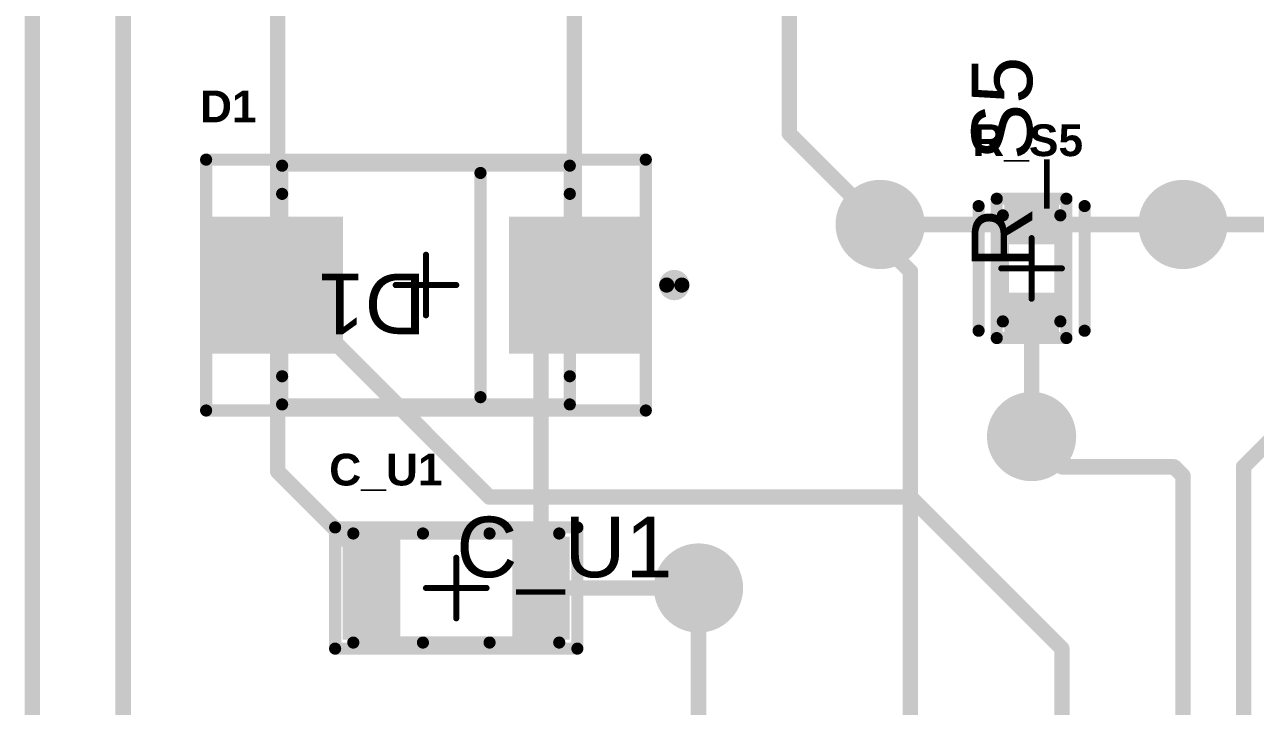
# Model space of a CAD drawing. Header units: inches. Extents: x 0 to 5429, y 0 to 5429.
# Drawn here: x -0.13 to 20.2, y 35.55 to 46.8 of the extents above; entities that cross this region are included whole.
import ezdxf

# ---------------------------------------------------------------- set-up
doc = ezdxf.new("R2010")
doc.units = ezdxf.units.IN
for name, color, linetype in [('Bottom Layer', 5, 'Continuous'), ('Bottom Solder', 6, 'Continuous'), ('GND', 16, 'Continuous'), ('Keep-Out Layer', 6, 'Continuous'), ('Multi-Layer', 9, 'Continuous'), ('Pad Holes', 156, 'Continuous'), ('Top 3D Body', 56, 'Continuous'), ('Top Assembly', 56, 'Continuous'), ('Top Component Center', 56, 'Continuous'), ('Top Courtyard', 56, 'Continuous'), ('Top Layer', 1, 'Continuous'), ('Top Overlay', 2, 'Continuous'), ('Top Paste', 8, 'Continuous'), ('Top Solder', 216, 'Continuous'), ('VDD', 76, 'Continuous'), ('Via Holes', 16, 'Continuous')]:
    doc.layers.add(name, color=color, linetype=linetype)
doc.styles.add('Arial', font='', dxfattribs={"height": 0.2})
doc.styles.add('Arial_Bold', font='', dxfattribs={"height": 0.2})
doc.styles.get('Arial').set_extended_font_data('Arial')
doc.styles.get('Arial_Bold').set_extended_font_data('Arial', bold=True)

# ---------------------------------------------------------------- blocks, each defined once
blk = doc.blocks.new('FP_ERJ3G_MFG_17')
at = {"layer": 'Top Layer'}
for points in [[(-1.05000552, 0.4499902099999999), (-0.40000428, 0.4499902099999999), (-0.40000428, -0.45001053), (-1.05000552, -0.45001053)], [(0.40002968, 0.4499902099999999), (1.05003092, 0.4499902099999999), (1.05003092, -0.45001053), (0.40002968, -0.45001053)]]:
    blk.add_hatch(color=1, dxfattribs=at).paths.add_polyline_path(points)
at = {"layer": 'Top Paste'}
for points in [[(-1.05000552, 0.4499902099999999), (-0.40000428, 0.4499902099999999), (-0.40000428, -0.45001053), (-1.05000552, -0.45001053)], [(0.40002968, 0.4499902099999999), (1.05003092, 0.4499902099999999), (1.05003092, -0.45001053), (0.40002968, -0.45001053)]]:
    blk.add_hatch(color=8, dxfattribs=at).paths.add_polyline_path(points)
at = {"layer": 'Top Solder'}
for points in [[(-1.05000552, 0.4499902099999999), (-0.40000428, 0.4499902099999999), (-0.40000428, -0.45001053), (-1.05000552, -0.45001053)], [(0.40002968, 0.4499902099999999), (1.05003092, 0.4499902099999999), (1.05003092, -0.45001053), (0.40002968, -0.45001053)]]:
    blk.add_hatch(color=216, dxfattribs=at).paths.add_polyline_path(points)
at = {"layer": 'Top 3D Body'}
for points in [[(-0.8749664999999999, 0.47496984, 0.1999996, 0.1999996, 0), (-0.8749664999999999, -0.4749901599999999, 0.1999996, 0.1999996, 0)], [(-0.8749664999999999, 0.47496984, 0.1999996, 0.1999996, 0), (0.8749918999999999, 0.47496984, 0.1999996, 0.1999996, 0)], [(0.8749918999999999, 0.47496984, 0.1999996, 0.1999996, 0), (0.8749918999999999, -0.4749901599999999, 0.1999996, 0.1999996, 0)], [(-0.8749664999999999, -0.4749901599999999, 0.1999996, 0.1999996, 0), (0.8749918999999999, -0.4749901599999999, 0.1999996, 0.1999996, 0)]]:
    blk.add_lwpolyline(points, format="xyseb", dxfattribs=at)
for points in [[(-0.9249663999999999, 0.47496984, 0.0999998, 0.0999998, 1), (-0.8249666, 0.47496984, 0.0999998, 0.0999998, 1)], [(-0.9249663999999999, 0.47496984, 0.0999998, 0.0999998, 1), (-0.8249666, 0.47496984, 0.0999998, 0.0999998, 1)], [(0.824992, 0.47496984, 0.0999998, 0.0999998, 1), (0.9249917999999999, 0.47496984, 0.0999998, 0.0999998, 1)], [(0.824992, 0.47496984, 0.0999998, 0.0999998, 1), (0.9249917999999999, 0.47496984, 0.0999998, 0.0999998, 1)], [(-0.9249663999999999, -0.4749901599999999, 0.0999998, 0.0999998, 1), (-0.8249666, -0.4749901599999999, 0.0999998, 0.0999998, 1)], [(-0.9249663999999999, -0.4749901599999999, 0.0999998, 0.0999998, 1), (-0.8249666, -0.4749901599999999, 0.0999998, 0.0999998, 1)], [(0.824992, -0.4749901599999999, 0.0999998, 0.0999998, 1), (0.9249917999999999, -0.4749901599999999, 0.0999998, 0.0999998, 1)], [(0.824992, -0.4749901599999999, 0.0999998, 0.0999998, 1), (0.9249917999999999, -0.4749901599999999, 0.0999998, 0.0999998, 1)]]:
    blk.add_lwpolyline(points, format="xyseb", close=True, dxfattribs=at)
at = {"layer": 'Top Assembly'}
for points in [[(-1.1499977, 0.57499504, 0.1999996, 0.1999996, 0), (-1.1499977, -0.57501536, 0.1999996, 0.1999996, 0)], [(-1.1499977, 0.57499504, 0.1999996, 0.1999996, 0), (1.1500231, 0.57499504, 0.1999996, 0.1999996, 0)], [(1.1500231, 0.57499504, 0.1999996, 0.1999996, 0), (1.1500231, -0.57501536, 0.1999996, 0.1999996, 0)], [(-1.1499977, -0.57501536, 0.1999996, 0.1999996, 0), (1.1500231, -0.57501536, 0.1999996, 0.1999996, 0)]]:
    blk.add_lwpolyline(points, format="xyseb", dxfattribs=at)
for points in [[(-1.1999976, 0.57499504, 0.0999998, 0.0999998, 1), (-1.0999978, 0.57499504, 0.0999998, 0.0999998, 1)], [(-1.1999976, 0.57499504, 0.0999998, 0.0999998, 1), (-1.0999978, 0.57499504, 0.0999998, 0.0999998, 1)], [(1.1000232, 0.57499504, 0.0999998, 0.0999998, 1), (1.200023, 0.57499504, 0.0999998, 0.0999998, 1)], [(1.1000232, 0.57499504, 0.0999998, 0.0999998, 1), (1.200023, 0.57499504, 0.0999998, 0.0999998, 1)], [(-1.1999976, -0.57501536, 0.0999998, 0.0999998, 1), (-1.0999978, -0.57501536, 0.0999998, 0.0999998, 1)], [(-1.1999976, -0.57501536, 0.0999998, 0.0999998, 1), (-1.0999978, -0.57501536, 0.0999998, 0.0999998, 1)], [(1.1000232, -0.57501536, 0.0999998, 0.0999998, 1), (1.200023, -0.57501536, 0.0999998, 0.0999998, 1)], [(1.1000232, -0.57501536, 0.0999998, 0.0999998, 1), (1.200023, -0.57501536, 0.0999998, 0.0999998, 1)]]:
    blk.add_lwpolyline(points, format="xyseb", close=True, dxfattribs=at)
at = {"layer": 'Top Component Center'}
for points in [[(1.27e-05, 0.5000142399999999, 0.0999998, 0.0999998, 0), (1.27e-05, -0.49998376, 0.0999998, 0.0999998, 0)], [(1.27e-05, 0.5000142399999999, 0.0999998, 0.0999998, 0), (1.27e-05, -0.49998376, 0.0999998, 0.0999998, 0)], [(-0.5000117000000001, -1.016e-05, 0.0999998, 0.0999998, 0), (0.4999863, -1.016e-05, 0.0999998, 0.0999998, 0)], [(-0.5000117000000001, -1.016e-05, 0.0999998, 0.0999998, 0), (0.4999863, -1.016e-05, 0.0999998, 0.0999998, 0)]]:
    blk.add_lwpolyline(points, format="xyseb", dxfattribs=at)
for points in [[(-0.02498597999999999, 0.5000142399999999, 0.0499999, 0.0499999, 1), (0.02501138, 0.5000142399999999, 0.0499999, 0.0499999, 1)], [(-0.02498597999999999, 0.5000142399999999, 0.0499999, 0.0499999, 1), (0.02501138, 0.5000142399999999, 0.0499999, 0.0499999, 1)], [(-0.52501038, -1.016e-05, 0.0499999, 0.0499999, 1), (-0.47501302, -1.016e-05, 0.0499999, 0.0499999, 1)], [(-0.52501038, -1.016e-05, 0.0499999, 0.0499999, 1), (-0.47501302, -1.016e-05, 0.0499999, 0.0499999, 1)], [(0.4749876199999999, -1.016e-05, 0.0499999, 0.0499999, 1), (0.52498498, -1.016e-05, 0.0499999, 0.0499999, 1)], [(0.4749876199999999, -1.016e-05, 0.0499999, 0.0499999, 1), (0.52498498, -1.016e-05, 0.0499999, 0.0499999, 1)], [(-0.02498597999999999, -0.49998376, 0.0499999, 0.0499999, 1), (0.02501138, -0.49998376, 0.0499999, 0.0499999, 1)], [(-0.02498597999999999, -0.49998376, 0.0499999, 0.0499999, 1), (0.02501138, -0.49998376, 0.0499999, 0.0499999, 1)]]:
    blk.add_lwpolyline(points, format="xyseb", close=True, dxfattribs=at)
at = {"layer": 'Top Courtyard'}
for points in [[(-1.1499977, 0.57499504, 0.1999996, 0.1999996, 0), (-1.1499977, -0.57501536, 0.1999996, 0.1999996, 0)], [(-1.1499977, 0.57499504, 0.1999996, 0.1999996, 0), (1.1500231, 0.57499504, 0.1999996, 0.1999996, 0)], [(1.1500231, 0.57499504, 0.1999996, 0.1999996, 0), (1.1500231, -0.57501536, 0.1999996, 0.1999996, 0)], [(-1.1499977, -0.57501536, 0.1999996, 0.1999996, 0), (1.1500231, -0.57501536, 0.1999996, 0.1999996, 0)]]:
    blk.add_lwpolyline(points, format="xyseb", dxfattribs=at)
for points in [[(-1.1999976, 0.57499504, 0.0999998, 0.0999998, 1), (-1.0999978, 0.57499504, 0.0999998, 0.0999998, 1)], [(-1.1999976, 0.57499504, 0.0999998, 0.0999998, 1), (-1.0999978, 0.57499504, 0.0999998, 0.0999998, 1)], [(1.1000232, 0.57499504, 0.0999998, 0.0999998, 1), (1.200023, 0.57499504, 0.0999998, 0.0999998, 1)], [(1.1000232, 0.57499504, 0.0999998, 0.0999998, 1), (1.200023, 0.57499504, 0.0999998, 0.0999998, 1)], [(-1.1999976, -0.57501536, 0.0999998, 0.0999998, 1), (-1.0999978, -0.57501536, 0.0999998, 0.0999998, 1)], [(-1.1999976, -0.57501536, 0.0999998, 0.0999998, 1), (-1.0999978, -0.57501536, 0.0999998, 0.0999998, 1)], [(1.1000232, -0.57501536, 0.0999998, 0.0999998, 1), (1.200023, -0.57501536, 0.0999998, 0.0999998, 1)], [(1.1000232, -0.57501536, 0.0999998, 0.0999998, 1), (1.200023, -0.57501536, 0.0999998, 0.0999998, 1)]]:
    blk.add_lwpolyline(points, format="xyseb", close=True, dxfattribs=at)
at = {"layer": 'Top Overlay'}
for points in [[(-1.0290937, 0.87496904, 0.1999996, 0.1999996, 0), (1.0291191, 0.87496904, 0.1999996, 0.1999996, 0)], [(-1.0290937, -0.8749893599999998, 0.1999996, 0.1999996, 0), (1.0291191, -0.8749893599999998, 0.1999996, 0.1999996, 0)]]:
    blk.add_lwpolyline(points, format="xyseb", dxfattribs=at)
for points in [[(-1.0790936, 0.87496904, 0.0999998, 0.0999998, 1), (-0.9790937999999999, 0.87496904, 0.0999998, 0.0999998, 1)], [(0.9791192, 0.87496904, 0.0999998, 0.0999998, 1), (1.079119, 0.87496904, 0.0999998, 0.0999998, 1)], [(-1.0790936, -0.8749893599999998, 0.0999998, 0.0999998, 1), (-0.9790937999999999, -0.8749893599999998, 0.0999998, 0.0999998, 1)], [(0.9791192, -0.8749893599999998, 0.0999998, 0.0999998, 1), (1.079119, -0.8749893599999998, 0.0999998, 0.0999998, 1)]]:
    blk.add_lwpolyline(points, format="xyseb", close=True, dxfattribs=at)
at = {"layer": 'Top Assembly', "style": 'Arial'}
blk.add_text('R_S5', height=1.00000054, dxfattribs=at).set_placement((2.54e-06, -0.01072642))
blk = doc.blocks.new('FP_SMBJ_MFG_36')
at = {"layer": 'Top Layer'}
for points in [[(-3.52999548, 1.1299571), (-1.36999472, 1.1299571), (-1.36999472, -1.13004346), (-3.52999548, -1.13004346)], [(1.37002012, 1.1299571), (3.530020879999999, 1.1299571), (3.530020879999999, -1.13004346), (1.37002012, -1.13004346)]]:
    blk.add_hatch(color=1, dxfattribs=at).paths.add_polyline_path(points)
at = {"layer": 'Top Paste'}
for points in [[(-3.52999548, 1.1299571), (-1.36999472, 1.1299571), (-1.36999472, -1.13004346), (-3.52999548, -1.13004346)], [(1.37002012, 1.1299571), (3.530020879999999, 1.1299571), (3.530020879999999, -1.13004346), (1.37002012, -1.13004346)]]:
    blk.add_hatch(color=8, dxfattribs=at).paths.add_polyline_path(points)
at = {"layer": 'Top Solder'}
for points in [[(-3.52999548, 1.1299571), (-1.36999472, 1.1299571), (-1.36999472, -1.13004346), (-3.52999548, -1.13004346)], [(1.37002012, 1.1299571), (3.530020879999999, 1.1299571), (3.530020879999999, -1.13004346), (1.37002012, -1.13004346)]]:
    blk.add_hatch(color=216, dxfattribs=at).paths.add_polyline_path(points)
at = {"layer": 'Top 3D Body'}
for points in [[(2.3749889, 1.96993002, 0.1999996, 0.1999996, 0), (-2.3750143, 1.96993002, 0.1999996, 0.1999996, 0)], [(-2.3750143, 1.96993002, 0.1999996, 0.1999996, 0), (-2.3750143, -1.97006718, 0.1999996, 0.1999996, 0)], [(2.3749889, 1.96993002, 0.1999996, 0.1999996, 0), (2.3749889, -1.97006718, 0.1999996, 0.1999996, 0)], [(2.3749889, -1.97006718, 0.1999996, 0.1999996, 0), (-2.3750143, -1.97006718, 0.1999996, 0.1999996, 0)]]:
    blk.add_lwpolyline(points, format="xyseb", dxfattribs=at)
for points in [[(-2.4250142, 1.96993002, 0.0999998, 0.0999998, 1), (-2.3250144, 1.96993002, 0.0999998, 0.0999998, 1)], [(-2.4250142, 1.96993002, 0.0999998, 0.0999998, 1), (-2.3250144, 1.96993002, 0.0999998, 0.0999998, 1)], [(2.324989, 1.96993002, 0.0999998, 0.0999998, 1), (2.4249888, 1.96993002, 0.0999998, 0.0999998, 1)], [(2.324989, 1.96993002, 0.0999998, 0.0999998, 1), (2.4249888, 1.96993002, 0.0999998, 0.0999998, 1)], [(-2.4250142, -1.97006718, 0.0999998, 0.0999998, 1), (-2.3250144, -1.97006718, 0.0999998, 0.0999998, 1)], [(-2.4250142, -1.97006718, 0.0999998, 0.0999998, 1), (-2.3250144, -1.97006718, 0.0999998, 0.0999998, 1)], [(2.324989, -1.97006718, 0.0999998, 0.0999998, 1), (2.4249888, -1.97006718, 0.0999998, 0.0999998, 1)], [(2.324989, -1.97006718, 0.0999998, 0.0999998, 1), (2.4249888, -1.97006718, 0.0999998, 0.0999998, 1)]]:
    blk.add_lwpolyline(points, format="xyseb", close=True, dxfattribs=at)
at = {"layer": 'Top Assembly'}
for points in [[(3.6300029, 2.06995522, 0.1999996, 0.1999996, 0), (-3.6299775, 2.06995522, 0.1999996, 0.1999996, 0)], [(-3.6299775, 2.06995522, 0.1999996, 0.1999996, 0), (-3.6299775, -2.07004158, 0.1999996, 0.1999996, 0)], [(3.6300029, 2.06995522, 0.1999996, 0.1999996, 0), (3.6300029, -2.07004158, 0.1999996, 0.1999996, 0)], [(3.6300029, -2.07004158, 0.1999996, 0.1999996, 0), (-3.6299775, -2.07004158, 0.1999996, 0.1999996, 0)]]:
    blk.add_lwpolyline(points, format="xyseb", dxfattribs=at)
for points in [[(-3.6799774, 2.06995522, 0.0999998, 0.0999998, 1), (-3.5799776, 2.06995522, 0.0999998, 0.0999998, 1)], [(-3.6799774, 2.06995522, 0.0999998, 0.0999998, 1), (-3.5799776, 2.06995522, 0.0999998, 0.0999998, 1)], [(3.580003, 2.06995522, 0.0999998, 0.0999998, 1), (3.6800028, 2.06995522, 0.0999998, 0.0999998, 1)], [(3.580003, 2.06995522, 0.0999998, 0.0999998, 1), (3.6800028, 2.06995522, 0.0999998, 0.0999998, 1)], [(-3.6799774, -2.07004158, 0.0999998, 0.0999998, 1), (-3.5799776, -2.07004158, 0.0999998, 0.0999998, 1)], [(-3.6799774, -2.07004158, 0.0999998, 0.0999998, 1), (-3.5799776, -2.07004158, 0.0999998, 0.0999998, 1)], [(3.580003, -2.07004158, 0.0999998, 0.0999998, 1), (3.6800028, -2.07004158, 0.0999998, 0.0999998, 1)], [(3.580003, -2.07004158, 0.0999998, 0.0999998, 1), (3.6800028, -2.07004158, 0.0999998, 0.0999998, 1)]]:
    blk.add_lwpolyline(points, format="xyseb", close=True, dxfattribs=at)
at = {"layer": 'Top Component Center'}
for points in [[(-1.27e-05, 0.49993042, 0.0999998, 0.0999998, 0), (-1.27e-05, -0.50006758, 0.0999998, 0.0999998, 0)], [(0.5000117000000001, -4.318e-05, 0.0999998, 0.0999998, 0), (-0.4999863, -4.318e-05, 0.0999998, 0.0999998, 0)]]:
    blk.add_lwpolyline(points, format="xyseb", dxfattribs=at)
for points in [[(-0.02501138, 0.49993042, 0.0499999, 0.0499999, 1), (0.02498597999999999, 0.49993042, 0.0499999, 0.0499999, 1)], [(-0.52498498, -4.318e-05, 0.0499999, 0.0499999, 1), (-0.4749876199999999, -4.318e-05, 0.0499999, 0.0499999, 1)], [(0.47501302, -4.318e-05, 0.0499999, 0.0499999, 1), (0.52501038, -4.318e-05, 0.0499999, 0.0499999, 1)], [(-0.02501138, -0.50006758, 0.0499999, 0.0499999, 1), (0.02498597999999999, -0.50006758, 0.0499999, 0.0499999, 1)]]:
    blk.add_lwpolyline(points, format="xyseb", close=True, dxfattribs=at)
at = {"layer": 'Top Courtyard'}
for points in [[(3.6300029, 2.06995522, 0.1999996, 0.1999996, 0), (-3.6299775, 2.06995522, 0.1999996, 0.1999996, 0)], [(-3.6299775, 2.06995522, 0.1999996, 0.1999996, 0), (-3.6299775, -2.07004158, 0.1999996, 0.1999996, 0)], [(3.6300029, 2.06995522, 0.1999996, 0.1999996, 0), (3.6300029, -2.07004158, 0.1999996, 0.1999996, 0)], [(3.6300029, -2.07004158, 0.1999996, 0.1999996, 0), (-3.6299775, -2.07004158, 0.1999996, 0.1999996, 0)]]:
    blk.add_lwpolyline(points, format="xyseb", dxfattribs=at)
for points in [[(-3.6799774, 2.06995522, 0.0999998, 0.0999998, 1), (-3.5799776, 2.06995522, 0.0999998, 0.0999998, 1)], [(-3.6799774, 2.06995522, 0.0999998, 0.0999998, 1), (-3.5799776, 2.06995522, 0.0999998, 0.0999998, 1)], [(3.580003, 2.06995522, 0.0999998, 0.0999998, 1), (3.6800028, 2.06995522, 0.0999998, 0.0999998, 1)], [(3.580003, 2.06995522, 0.0999998, 0.0999998, 1), (3.6800028, 2.06995522, 0.0999998, 0.0999998, 1)], [(-3.6799774, -2.07004158, 0.0999998, 0.0999998, 1), (-3.5799776, -2.07004158, 0.0999998, 0.0999998, 1)], [(-3.6799774, -2.07004158, 0.0999998, 0.0999998, 1), (-3.5799776, -2.07004158, 0.0999998, 0.0999998, 1)], [(3.580003, -2.07004158, 0.0999998, 0.0999998, 1), (3.6800028, -2.07004158, 0.0999998, 0.0999998, 1)], [(3.580003, -2.07004158, 0.0999998, 0.0999998, 1), (3.6800028, -2.07004158, 0.0999998, 0.0999998, 1)]]:
    blk.add_lwpolyline(points, format="xyseb", close=True, dxfattribs=at)
at = {"layer": 'Top Overlay'}
for points in [[(2.3749889, 1.96993002, 0.1999996, 0.1999996, 0), (-2.3750143, 1.96993002, 0.1999996, 0.1999996, 0)], [(-2.3750143, 1.96993002, 0.1999996, 0.1999996, 0), (-2.3750143, 1.50495762, 0.1999996, 0.1999996, 0)], [(2.3749889, 1.96993002, 0.1999996, 0.1999996, 0), (2.3749889, 1.50495762, 0.1999996, 0.1999996, 0)], [(-0.8999854999999999, 1.84994042, 0.1999996, 0.1999996, 0), (-0.8999854999999999, -1.85002678, 0.1999996, 0.1999996, 0)], [(-2.3750143, -1.50504398, 0.1999996, 0.1999996, 0), (-2.3750143, -1.97006718, 0.1999996, 0.1999996, 0)], [(2.3749889, -1.50504398, 0.1999996, 0.1999996, 0), (2.3749889, -1.97006718, 0.1999996, 0.1999996, 0)], [(2.3749889, -1.97006718, 0.1999996, 0.1999996, 0), (-2.3750143, -1.97006718, 0.1999996, 0.1999996, 0)]]:
    blk.add_lwpolyline(points, format="xyseb", dxfattribs=at)
for points in [[(-2.4250142, 1.96993002, 0.0999998, 0.0999998, 1), (-2.3250144, 1.96993002, 0.0999998, 0.0999998, 1)], [(-2.4250142, 1.96993002, 0.0999998, 0.0999998, 1), (-2.3250144, 1.96993002, 0.0999998, 0.0999998, 1)], [(2.324989, 1.96993002, 0.0999998, 0.0999998, 1), (2.4249888, 1.96993002, 0.0999998, 0.0999998, 1)], [(2.324989, 1.96993002, 0.0999998, 0.0999998, 1), (2.4249888, 1.96993002, 0.0999998, 0.0999998, 1)], [(-0.9499853999999999, 1.84994042, 0.0999998, 0.0999998, 1), (-0.8499856, 1.84994042, 0.0999998, 0.0999998, 1)], [(-2.4250142, 1.50495762, 0.0999998, 0.0999998, 1), (-2.3250144, 1.50495762, 0.0999998, 0.0999998, 1)], [(2.324989, 1.50495762, 0.0999998, 0.0999998, 1), (2.4249888, 1.50495762, 0.0999998, 0.0999998, 1)], [(-3.9749984, 0, 0.2499995, 0.2499995, 1), (-4.22500044, 0, 0.2499995, 0.2499995, 1)], [(-4.28749968, 0, 0.12499848, 0.12499848, 1), (-4.162501199999999, 0, 0.12499848, 0.12499848, 1)], [(-4.03749764, 0, 0.12499848, 0.12499848, 1), (-3.912499159999999, 0, 0.12499848, 0.12499848, 1)], [(-2.4250142, -1.50504398, 0.0999998, 0.0999998, 1), (-2.3250144, -1.50504398, 0.0999998, 0.0999998, 1)], [(2.324989, -1.50504398, 0.0999998, 0.0999998, 1), (2.4249888, -1.50504398, 0.0999998, 0.0999998, 1)], [(-0.9499853999999999, -1.85002678, 0.0999998, 0.0999998, 1), (-0.8499856, -1.85002678, 0.0999998, 0.0999998, 1)], [(-2.4250142, -1.97006718, 0.0999998, 0.0999998, 1), (-2.3250144, -1.97006718, 0.0999998, 0.0999998, 1)], [(-2.4250142, -1.97006718, 0.0999998, 0.0999998, 1), (-2.3250144, -1.97006718, 0.0999998, 0.0999998, 1)], [(2.324989, -1.97006718, 0.0999998, 0.0999998, 1), (2.4249888, -1.97006718, 0.0999998, 0.0999998, 1)], [(2.324989, -1.97006718, 0.0999998, 0.0999998, 1), (2.4249888, -1.97006718, 0.0999998, 0.0999998, 1)]]:
    blk.add_lwpolyline(points, format="xyseb", close=True, dxfattribs=at)
at = {"layer": 'Top Assembly', "style": 'Arial'}
blk.add_text('D1', height=1.00000054, dxfattribs=at).set_placement((5.08e-06, -0.1882394))
blk = doc.blocks.new('FP_C1206C_EB_MFG_41')
at = {"layer": 'Top Layer'}
for points in [[(-1.87501276, 0.84999957), (-0.92501212, 0.84999957), (-0.92501212, -0.84999957), (-1.87501276, -0.84999957)], [(0.9249816399999999, 0.84999957), (1.87498228, 0.84999957), (1.87498228, -0.84999957), (0.9249816399999999, -0.84999957)]]:
    blk.add_hatch(color=1, dxfattribs=at).paths.add_polyline_path(points)
at = {"layer": 'Top Paste'}
for points in [[(-1.87501276, 0.84999957), (-0.92501212, 0.84999957), (-0.92501212, -0.84999957), (-1.87501276, -0.84999957)], [(0.9249816399999999, 0.84999957), (1.87498228, 0.84999957), (1.87498228, -0.84999957), (0.9249816399999999, -0.84999957)]]:
    blk.add_hatch(color=8, dxfattribs=at).paths.add_polyline_path(points)
at = {"layer": 'Top Solder'}
for points in [[(-1.87501276, 0.84999957), (-0.92501212, 0.84999957), (-0.92501212, -0.84999957), (-1.87501276, -0.84999957)], [(0.9249816399999999, 0.84999957), (1.87498228, 0.84999957), (1.87498228, -0.84999957), (0.9249816399999999, -0.84999957)]]:
    blk.add_hatch(color=216, dxfattribs=at).paths.add_polyline_path(points)
at = {"layer": 'Top 3D Body'}
for points in [[(-1.69998644, 0.8999727999999999, 0.1999996, 0.1999996, 0), (1.70000676, 0.8999727999999999, 0.1999996, 0.1999996, 0)], [(-1.69998644, -0.9000235999999999, 0.1999996, 0.1999996, 0), (-1.69998644, 0.8999727999999999, 0.1999996, 0.1999996, 0)], [(1.70000676, -0.9000235999999999, 0.1999996, 0.1999996, 0), (1.70000676, 0.8999727999999999, 0.1999996, 0.1999996, 0)], [(-1.69998644, -0.9000235999999999, 0.1999996, 0.1999996, 0), (1.70000676, -0.9000235999999999, 0.1999996, 0.1999996, 0)]]:
    blk.add_lwpolyline(points, format="xyseb", dxfattribs=at)
for points in [[(-1.74998634, 0.8999727999999999, 0.0999998, 0.0999998, 1), (-1.64998654, 0.8999727999999999, 0.0999998, 0.0999998, 1)], [(-1.74998634, 0.8999727999999999, 0.0999998, 0.0999998, 1), (-1.64998654, 0.8999727999999999, 0.0999998, 0.0999998, 1)], [(1.65000686, 0.8999727999999999, 0.0999998, 0.0999998, 1), (1.75000666, 0.8999727999999999, 0.0999998, 0.0999998, 1)], [(1.65000686, 0.8999727999999999, 0.0999998, 0.0999998, 1), (1.75000666, 0.8999727999999999, 0.0999998, 0.0999998, 1)], [(-1.74998634, -0.9000235999999999, 0.0999998, 0.0999998, 1), (-1.64998654, -0.9000235999999999, 0.0999998, 0.0999998, 1)], [(-1.74998634, -0.9000235999999999, 0.0999998, 0.0999998, 1), (-1.64998654, -0.9000235999999999, 0.0999998, 0.0999998, 1)], [(1.65000686, -0.9000235999999999, 0.0999998, 0.0999998, 1), (1.75000666, -0.9000235999999999, 0.0999998, 0.0999998, 1)], [(1.65000686, -0.9000235999999999, 0.0999998, 0.0999998, 1), (1.75000666, -0.9000235999999999, 0.0999998, 0.0999998, 1)]]:
    blk.add_lwpolyline(points, format="xyseb", close=True, dxfattribs=at)
at = {"layer": 'Top Assembly'}
for points in [[(-2.00001124, 0.999998, 0.1999996, 0.1999996, 0), (1.99998076, 0.999998, 0.1999996, 0.1999996, 0)], [(-2.00001124, -0.999998, 0.1999996, 0.1999996, 0), (-2.00001124, 0.999998, 0.1999996, 0.1999996, 0)], [(1.99998076, -0.999998, 0.1999996, 0.1999996, 0), (1.99998076, 0.999998, 0.1999996, 0.1999996, 0)], [(-2.00001124, -0.999998, 0.1999996, 0.1999996, 0), (1.99998076, -0.999998, 0.1999996, 0.1999996, 0)]]:
    blk.add_lwpolyline(points, format="xyseb", dxfattribs=at)
for points in [[(-2.05001114, 0.999998, 0.0999998, 0.0999998, 1), (-1.95001134, 0.999998, 0.0999998, 0.0999998, 1)], [(-2.05001114, 0.999998, 0.0999998, 0.0999998, 1), (-1.95001134, 0.999998, 0.0999998, 0.0999998, 1)], [(1.94998086, 0.999998, 0.0999998, 0.0999998, 1), (2.04998066, 0.999998, 0.0999998, 0.0999998, 1)], [(1.94998086, 0.999998, 0.0999998, 0.0999998, 1), (2.04998066, 0.999998, 0.0999998, 0.0999998, 1)], [(-2.05001114, -0.999998, 0.0999998, 0.0999998, 1), (-1.95001134, -0.999998, 0.0999998, 0.0999998, 1)], [(-2.05001114, -0.999998, 0.0999998, 0.0999998, 1), (-1.95001134, -0.999998, 0.0999998, 0.0999998, 1)], [(1.94998086, -0.999998, 0.0999998, 0.0999998, 1), (2.04998066, -0.999998, 0.0999998, 0.0999998, 1)], [(1.94998086, -0.999998, 0.0999998, 0.0999998, 1), (2.04998066, -0.999998, 0.0999998, 0.0999998, 1)]]:
    blk.add_lwpolyline(points, format="xyseb", close=True, dxfattribs=at)
at = {"layer": 'Top Component Center'}
for points in [[(-1.524e-05, -0.5000243999999999, 0.0999998, 0.0999998, 0), (-1.524e-05, 0.4999736, 0.0999998, 0.0999998, 0)], [(-0.49998884, 0, 0.0999998, 0.0999998, 0), (0.50000916, 0, 0.0999998, 0.0999998, 0)]]:
    blk.add_lwpolyline(points, format="xyseb", dxfattribs=at)
for points in [[(-0.02501392, 0.4999736, 0.0499999, 0.0499999, 1), (0.02498344, 0.4999736, 0.0499999, 0.0499999, 1)], [(-0.52498752, 0, 0.0499999, 0.0499999, 1), (-0.4749901599999999, 0, 0.0499999, 0.0499999, 1)], [(0.47501048, 0, 0.0499999, 0.0499999, 1), (0.52500784, 0, 0.0499999, 0.0499999, 1)], [(-0.02501392, -0.5000243999999999, 0.0499999, 0.0499999, 1), (0.02498344, -0.5000243999999999, 0.0499999, 0.0499999, 1)]]:
    blk.add_lwpolyline(points, format="xyseb", close=True, dxfattribs=at)
at = {"layer": 'Top Courtyard'}
for points in [[(-2.00001124, 0.999998, 0.1999996, 0.1999996, 0), (1.99998076, 0.999998, 0.1999996, 0.1999996, 0)], [(-2.00001124, -0.999998, 0.1999996, 0.1999996, 0), (-2.00001124, 0.999998, 0.1999996, 0.1999996, 0)], [(1.99998076, -0.999998, 0.1999996, 0.1999996, 0), (1.99998076, 0.999998, 0.1999996, 0.1999996, 0)], [(-2.00001124, -0.999998, 0.1999996, 0.1999996, 0), (1.99998076, -0.999998, 0.1999996, 0.1999996, 0)]]:
    blk.add_lwpolyline(points, format="xyseb", dxfattribs=at)
for points in [[(-2.05001114, 0.999998, 0.0999998, 0.0999998, 1), (-1.95001134, 0.999998, 0.0999998, 0.0999998, 1)], [(-2.05001114, 0.999998, 0.0999998, 0.0999998, 1), (-1.95001134, 0.999998, 0.0999998, 0.0999998, 1)], [(1.94998086, 0.999998, 0.0999998, 0.0999998, 1), (2.04998066, 0.999998, 0.0999998, 0.0999998, 1)], [(1.94998086, 0.999998, 0.0999998, 0.0999998, 1), (2.04998066, 0.999998, 0.0999998, 0.0999998, 1)], [(-2.05001114, -0.999998, 0.0999998, 0.0999998, 1), (-1.95001134, -0.999998, 0.0999998, 0.0999998, 1)], [(-2.05001114, -0.999998, 0.0999998, 0.0999998, 1), (-1.95001134, -0.999998, 0.0999998, 0.0999998, 1)], [(1.94998086, -0.999998, 0.0999998, 0.0999998, 1), (2.04998066, -0.999998, 0.0999998, 0.0999998, 1)], [(1.94998086, -0.999998, 0.0999998, 0.0999998, 1), (2.04998066, -0.999998, 0.0999998, 0.0999998, 1)]]:
    blk.add_lwpolyline(points, format="xyseb", close=True, dxfattribs=at)
at = {"layer": 'Top Overlay'}
for points in [[(-0.5500268399999999, 0.8999727999999999, 0.1999996, 0.1999996, 0), (0.54999636, 0.8999727999999999, 0.1999996, 0.1999996, 0)], [(-0.5500268399999999, -0.9000235999999999, 0.1999996, 0.1999996, 0), (0.54999636, -0.9000235999999999, 0.1999996, 0.1999996, 0)]]:
    blk.add_lwpolyline(points, format="xyseb", dxfattribs=at)
for points in [[(-0.60002674, 0.8999727999999999, 0.0999998, 0.0999998, 1), (-0.50002694, 0.8999727999999999, 0.0999998, 0.0999998, 1)], [(0.49999646, 0.8999727999999999, 0.0999998, 0.0999998, 1), (0.59999626, 0.8999727999999999, 0.0999998, 0.0999998, 1)], [(-0.60002674, -0.9000235999999999, 0.0999998, 0.0999998, 1), (-0.50002694, -0.9000235999999999, 0.0999998, 0.0999998, 1)], [(0.49999646, -0.9000235999999999, 0.0999998, 0.0999998, 1), (0.59999626, -0.9000235999999999, 0.0999998, 0.0999998, 1)]]:
    blk.add_lwpolyline(points, format="xyseb", close=True, dxfattribs=at)
at = {"layer": 'Top Assembly', "style": 'Arial'}
blk.add_text('C_U1', height=1.00000054, rotation=360, dxfattribs=at).set_placement((-1.27e-05, 0.17744186))

msp = doc.modelspace()

# ---------------------------------------------------------------- hatches: boundary and pattern name
at = {"layer": 'Bottom Layer'}
h = msp.add_hatch(color=5, dxfattribs=at)
edge = h.paths.add_edge_path()
edge.add_arc((14.0000228, 43.4999892), 0.635, 0, 360)
h = msp.add_hatch(color=5, dxfattribs=at)
edge = h.paths.add_edge_path()
edge.add_arc((19.0000128, 43.4999892), 0.635, 0, 360)
h = msp.add_hatch(color=5, dxfattribs=at)
edge = h.paths.add_edge_path()
edge.add_arc((4.0499792, 42.500042), 0.7619999999999999, 0, 360)
h = msp.add_hatch(color=5, dxfattribs=at)
edge = h.paths.add_edge_path()
edge.add_arc((16.50000002, 39.99999874), 0.635, 0, 360)
h = msp.add_hatch(color=5, dxfattribs=at)
edge = h.paths.add_edge_path()
edge.add_arc((10.999978, 37.5000012), 0.635, 0, 360)
at = {"layer": 'Bottom Solder'}
h = msp.add_hatch(color=6, dxfattribs=at)
edge = h.paths.add_edge_path()
edge.add_arc((14.0000228, 43.4999892), 0.7366, 0, 360)
h = msp.add_hatch(color=6, dxfattribs=at)
edge = h.paths.add_edge_path()
edge.add_arc((19.0000128, 43.4999892), 0.7366, 0, 360)
h = msp.add_hatch(color=6, dxfattribs=at)
edge = h.paths.add_edge_path()
edge.add_arc((4.0499792, 42.500042), 0.8636, 0, 360)
h = msp.add_hatch(color=6, dxfattribs=at)
edge = h.paths.add_edge_path()
edge.add_arc((16.50000002, 39.99999874), 0.7366, 0, 360)
h = msp.add_hatch(color=6, dxfattribs=at)
edge = h.paths.add_edge_path()
edge.add_arc((10.999978, 37.5000012), 0.7366, 0, 360)
at = {"layer": 'GND'}
h = msp.add_hatch(color=16, dxfattribs=at)
edge = h.paths.add_edge_path()
edge.add_arc((14.0000228, 43.4999892), 0.635, 0, 360)
h = msp.add_hatch(color=16, dxfattribs=at)
edge = h.paths.add_edge_path()
edge.add_arc((19.0000128, 43.4999892), 0.635, 0, 360)
h = msp.add_hatch(color=16, dxfattribs=at)
edge = h.paths.add_edge_path()
edge.add_arc((4.0499792, 42.500042), 0.7619999999999999, 0, 360)
h = msp.add_hatch(color=16, dxfattribs=at)
edge = h.paths.add_edge_path()
edge.add_arc((16.50000002, 39.99999874), 0.635, 0, 360)
h = msp.add_hatch(color=16, dxfattribs=at)
edge = h.paths.add_edge_path()
edge.add_arc((10.999978, 37.5000012), 0.635, 0, 360)
at = {"layer": 'Multi-Layer'}
h = msp.add_hatch(color=9, dxfattribs=at)
edge = h.paths.add_edge_path()
edge.add_arc((4.0499792, 42.500042), 0.7619999999999999, 0, 360)
at = {"layer": 'Pad Holes'}
h = msp.add_hatch(color=7, dxfattribs=at)
edge = h.paths.add_edge_path()
edge.add_arc((4.0499792, 42.500042), 0.3809999999999999, 0, 360)
at = {"layer": 'Top Layer'}
h = msp.add_hatch(color=1, dxfattribs=at)
edge = h.paths.add_edge_path()
edge.add_arc((14.0000228, 43.4999892), 0.635, 0, 360)
h = msp.add_hatch(color=1, dxfattribs=at)
edge = h.paths.add_edge_path()
edge.add_arc((19.0000128, 43.4999892), 0.635, 0, 360)
h = msp.add_hatch(color=1, dxfattribs=at)
edge = h.paths.add_edge_path()
edge.add_arc((4.0499792, 42.500042), 0.7619999999999999, 0, 360)
h = msp.add_hatch(color=1, dxfattribs=at)
edge = h.paths.add_edge_path()
edge.add_arc((16.50000002, 39.99999874), 0.635, 0, 360)
h = msp.add_hatch(color=1, dxfattribs=at)
edge = h.paths.add_edge_path()
edge.add_arc((10.999978, 37.5000012), 0.635, 0, 360)
at = {"layer": 'Top Solder'}
h = msp.add_hatch(color=216, dxfattribs=at)
edge = h.paths.add_edge_path()
edge.add_arc((14.0000228, 43.4999892), 0.7366, 0, 360)
h = msp.add_hatch(color=216, dxfattribs=at)
edge = h.paths.add_edge_path()
edge.add_arc((19.0000128, 43.4999892), 0.7366, 0, 360)
h = msp.add_hatch(color=216, dxfattribs=at)
edge = h.paths.add_edge_path()
edge.add_arc((4.0499792, 42.500042), 0.8636, 0, 360)
h = msp.add_hatch(color=216, dxfattribs=at)
edge = h.paths.add_edge_path()
edge.add_arc((16.50000002, 39.99999874), 0.7366, 0, 360)
h = msp.add_hatch(color=216, dxfattribs=at)
edge = h.paths.add_edge_path()
edge.add_arc((10.999978, 37.5000012), 0.7366, 0, 360)
at = {"layer": 'VDD'}
h = msp.add_hatch(color=76, dxfattribs=at)
edge = h.paths.add_edge_path()
edge.add_arc((14.0000228, 43.4999892), 0.635, 0, 360)
h = msp.add_hatch(color=76, dxfattribs=at)
edge = h.paths.add_edge_path()
edge.add_arc((19.0000128, 43.4999892), 0.635, 0, 360)
h = msp.add_hatch(color=76, dxfattribs=at)
edge = h.paths.add_edge_path()
edge.add_arc((4.0499792, 42.500042), 0.7619999999999999, 0, 360)
h = msp.add_hatch(color=76, dxfattribs=at)
edge = h.paths.add_edge_path()
edge.add_arc((16.50000002, 39.99999874), 0.635, 0, 360)
h = msp.add_hatch(color=76, dxfattribs=at)
edge = h.paths.add_edge_path()
edge.add_arc((10.999978, 37.5000012), 0.635, 0, 360)
at = {"layer": 'Via Holes'}
h = msp.add_hatch(color=7, dxfattribs=at)
edge = h.paths.add_edge_path()
edge.add_arc((14.0000228, 43.4999892), 0.3556, 0, 360)
h = msp.add_hatch(color=7, dxfattribs=at)
edge = h.paths.add_edge_path()
edge.add_arc((19.0000128, 43.4999892), 0.3556, 0, 360)
h = msp.add_hatch(color=7, dxfattribs=at)
edge = h.paths.add_edge_path()
edge.add_arc((16.50000002, 39.99999874), 0.3556, 0, 360)
h = msp.add_hatch(color=7, dxfattribs=at)
edge = h.paths.add_edge_path()
edge.add_arc((10.999978, 37.5000012), 0.3556, 0, 360)

# ---------------------------------------------------------------- linework, layer by layer
at = {"layer": 'Bottom Layer'}
for points in [[(1.49999954, 20.1487913, 0.254, 0.254, 0), (1.49999954, 52.49999913999999, 0.254, 0.254, 0)], [(4.0499792, 42.500042, 0.254, 0.254, 0), (4.0499792, 48.04998009999999, 0.254, 0.254, 0)], [(4.0499792, 42.500042, 0.254, 0.254, 0), (7.5499976, 39.0000236, 0.254, 0.254, 0)], [(16.50000002, 39.99999874, 0.254, 0.254, 0), (16.99999902, 39.49999974, 0.254, 0.254, 0)], [(20.00000064, 39.49999974, 0.254, 0.254, 0), (20.49999964, 39.99999874, 0.254, 0.254, 0)], [(16.99999902, 39.49999974, 0.254, 0.254, 0), (18.85120944, 39.49999974, 0.254, 0.254, 0)], [(18.85120944, 39.49999974, 0.254, 0.254, 0), (19.0000001, 39.35120908, 0.254, 0.254, 0)], [(19.0000001, 26.99999934, 0.254, 0.254, 0), (19.0000001, 39.35120908, 0.254, 0.254, 0)], [(20.00000064, 26.50000034, 0.254, 0.254, 0), (20.00000064, 39.49999974, 0.254, 0.254, 0)], [(7.5499976, 39.0000236, 0.254, 0.254, 0), (14.49997608, 39.0000236, 0.254, 0.254, 0)], [(14.49997608, 39.0000236, 0.254, 0.254, 0), (17.0000168, 36.49998288, 0.254, 0.254, 0)], [(17.0000168, 34.5000072, 0.254, 0.254, 0), (17.0000168, 36.49998288, 0.254, 0.254, 0)]]:
    msp.add_lwpolyline(points, format="xyseb", dxfattribs=at)
for points in [[(3.9864792, 42.500042, 0.127, 0.127, 1), (4.1134792, 42.500042, 0.127, 0.127, 1)], [(3.9864792, 42.500042, 0.127, 0.127, 1), (4.1134792, 42.500042, 0.127, 0.127, 1)], [(16.43650002, 39.99999874, 0.127, 0.127, 1), (16.56350002, 39.99999874, 0.127, 0.127, 1)], [(16.93649902, 39.49999974, 0.127, 0.127, 1), (17.06349902, 39.49999974, 0.127, 0.127, 1)], [(16.93649902, 39.49999974, 0.127, 0.127, 1), (17.06349902, 39.49999974, 0.127, 0.127, 1)], [(18.78770944, 39.49999974, 0.127, 0.127, 1), (18.91470944, 39.49999974, 0.127, 0.127, 1)], [(18.78770944, 39.49999974, 0.127, 0.127, 1), (18.91470944, 39.49999974, 0.127, 0.127, 1)], [(18.9365001, 39.35120908, 0.127, 0.127, 1), (19.0635001, 39.35120908, 0.127, 0.127, 1)], [(18.9365001, 39.35120908, 0.127, 0.127, 1), (19.0635001, 39.35120908, 0.127, 0.127, 1)], [(19.93650064, 39.49999974, 0.127, 0.127, 1), (20.06350064, 39.49999974, 0.127, 0.127, 1)], [(19.93650064, 39.49999974, 0.127, 0.127, 1), (20.06350064, 39.49999974, 0.127, 0.127, 1)], [(7.4864976, 39.0000236, 0.127, 0.127, 1), (7.6134976, 39.0000236, 0.127, 0.127, 1)], [(7.4864976, 39.0000236, 0.127, 0.127, 1), (7.6134976, 39.0000236, 0.127, 0.127, 1)], [(14.43647608, 39.0000236, 0.127, 0.127, 1), (14.56347608, 39.0000236, 0.127, 0.127, 1)], [(14.43647608, 39.0000236, 0.127, 0.127, 1), (14.56347608, 39.0000236, 0.127, 0.127, 1)], [(16.9365168, 36.49998288, 0.127, 0.127, 1), (17.0635168, 36.49998288, 0.127, 0.127, 1)], [(16.9365168, 36.49998288, 0.127, 0.127, 1), (17.0635168, 36.49998288, 0.127, 0.127, 1)]]:
    msp.add_lwpolyline(points, format="xyseb", close=True, dxfattribs=at)
at = {"layer": 'GND'}
msp.add_lwpolyline([(10.999978, 34.5000072, 0.254, 0.254, 0), (10.999978, 37.5000012, 0.254, 0.254, 0)], format="xyseb", dxfattribs=at)
msp.add_lwpolyline([(10.936478, 37.5000012, 0.127, 0.127, 1), (11.063478, 37.5000012, 0.127, 0.127, 1)], format="xyseb", close=True, dxfattribs=at)
at = {"layer": 'Keep-Out Layer'}
msp.add_lwpolyline([(0, 0, 0.254, 0.254, 0), (0, 79.9999924, 0.254, 0.254, 0)], format="xyseb", dxfattribs=at)
at = {"layer": 'Top Layer'}
for points in [[(8.949994799999999, 42.500042, 0.254, 0.254, 0), (8.949994799999999, 49.9500144, 0.254, 0.254, 0)], [(14.0000228, 43.4999892, 0.254, 0.254, 0), (16.4999924, 43.4999892, 0.254, 0.254, 0)], [(16.4999924, 43.4999892, 0.254, 0.254, 0), (19.0000128, 43.4999892, 0.254, 0.254, 0)], [(4.0499792, 39.4250164, 0.254, 0.254, 0), (4.0499792, 42.500042, 0.254, 0.254, 0)], [(8.3999832, 41.9500304, 0.254, 0.254, 0), (8.949994799999999, 42.500042, 0.254, 0.254, 0)], [(8.3999832, 37.5000012, 0.254, 0.254, 0), (8.3999832, 41.9500304, 0.254, 0.254, 0)], [(16.4999924, 42.049954, 0.254, 0.254, 0), (16.50000002, 42.04994638, 0.254, 0.254, 0)], [(16.50000002, 39.99999874, 0.254, 0.254, 0), (16.50000002, 42.04994638, 0.254, 0.254, 0)], [(4.0499792, 39.4250164, 0.254, 0.254, 0), (5.599988799999999, 37.87500679999999, 0.254, 0.254, 0)], [(5.599988799999999, 37.5000012, 0.254, 0.254, 0), (5.599988799999999, 37.87500679999999, 0.254, 0.254, 0)], [(5.5000144, 37.5000012, 0.254, 0.254, 0), (5.599988799999999, 37.5000012, 0.254, 0.254, 0)], [(8.3999832, 37.5000012, 0.254, 0.254, 0), (10.999978, 37.5000012, 0.254, 0.254, 0)]]:
    msp.add_lwpolyline(points, format="xyseb", dxfattribs=at)
for points in [[(13.9365228, 43.4999892, 0.127, 0.127, 1), (14.0635228, 43.4999892, 0.127, 0.127, 1)], [(16.4364924, 43.4999892, 0.127, 0.127, 1), (16.5634924, 43.4999892, 0.127, 0.127, 1)], [(16.4364924, 43.4999892, 0.127, 0.127, 1), (16.5634924, 43.4999892, 0.127, 0.127, 1)], [(18.9365128, 43.4999892, 0.127, 0.127, 1), (19.0635128, 43.4999892, 0.127, 0.127, 1)], [(3.9864792, 42.500042, 0.127, 0.127, 1), (4.1134792, 42.500042, 0.127, 0.127, 1)], [(8.8864948, 42.500042, 0.127, 0.127, 1), (9.0134948, 42.500042, 0.127, 0.127, 1)], [(8.8864948, 42.500042, 0.127, 0.127, 1), (9.0134948, 42.500042, 0.127, 0.127, 1)], [(8.3364832, 41.9500304, 0.127, 0.127, 1), (8.463483199999999, 41.9500304, 0.127, 0.127, 1)], [(8.3364832, 41.9500304, 0.127, 0.127, 1), (8.463483199999999, 41.9500304, 0.127, 0.127, 1)], [(16.4364924, 42.049954, 0.127, 0.127, 1), (16.5634924, 42.049954, 0.127, 0.127, 1)], [(16.43650002, 42.04994638, 0.127, 0.127, 1), (16.56350002, 42.04994638, 0.127, 0.127, 1)], [(16.43650002, 42.04994638, 0.127, 0.127, 1), (16.56350002, 42.04994638, 0.127, 0.127, 1)], [(16.43650002, 39.99999874, 0.127, 0.127, 1), (16.56350002, 39.99999874, 0.127, 0.127, 1)], [(3.9864792, 39.4250164, 0.127, 0.127, 1), (4.1134792, 39.4250164, 0.127, 0.127, 1)], [(3.9864792, 39.4250164, 0.127, 0.127, 1), (4.1134792, 39.4250164, 0.127, 0.127, 1)], [(5.5364888, 37.87500679999999, 0.127, 0.127, 1), (5.6634888, 37.87500679999999, 0.127, 0.127, 1)], [(5.5364888, 37.87500679999999, 0.127, 0.127, 1), (5.6634888, 37.87500679999999, 0.127, 0.127, 1)], [(5.4365144, 37.5000012, 0.127, 0.127, 1), (5.5635144, 37.5000012, 0.127, 0.127, 1)], [(5.5364888, 37.5000012, 0.127, 0.127, 1), (5.6634888, 37.5000012, 0.127, 0.127, 1)], [(5.5364888, 37.5000012, 0.127, 0.127, 1), (5.6634888, 37.5000012, 0.127, 0.127, 1)], [(8.3364832, 37.5000012, 0.127, 0.127, 1), (8.463483199999999, 37.5000012, 0.127, 0.127, 1)], [(8.3364832, 37.5000012, 0.127, 0.127, 1), (8.463483199999999, 37.5000012, 0.127, 0.127, 1)], [(10.936478, 37.5000012, 0.127, 0.127, 1), (11.063478, 37.5000012, 0.127, 0.127, 1)]]:
    msp.add_lwpolyline(points, format="xyseb", close=True, dxfattribs=at)
at = {"layer": 'VDD'}
for points in [[(12.5000004, 45.0000116, 0.254, 0.254, 0), (12.5000004, 53.9999936, 0.254, 0.254, 0)], [(12.5000004, 45.0000116, 0.254, 0.254, 0), (14.0000228, 43.4999892, 0.254, 0.254, 0)], [(14.0000228, 43.22506214, 0.254, 0.254, 0), (14.0000228, 43.4999892, 0.254, 0.254, 0)], [(19.0000128, 43.4999892, 0.254, 0.254, 0), (23.49998856, 43.4999892, 0.254, 0.254, 0)], [(14.0000228, 43.22506214, 0.254, 0.254, 0), (14.49999894, 42.725086, 0.254, 0.254, 0)], [(14.49999894, 24.00000026, 0.254, 0.254, 0), (14.49999894, 42.725086, 0.254, 0.254, 0)]]:
    msp.add_lwpolyline(points, format="xyseb", dxfattribs=at)
for points in [[(12.4365004, 45.0000116, 0.127, 0.127, 1), (12.5635004, 45.0000116, 0.127, 0.127, 1)], [(12.4365004, 45.0000116, 0.127, 0.127, 1), (12.5635004, 45.0000116, 0.127, 0.127, 1)], [(13.9365228, 43.4999892, 0.127, 0.127, 1), (14.0635228, 43.4999892, 0.127, 0.127, 1)], [(13.9365228, 43.4999892, 0.127, 0.127, 1), (14.0635228, 43.4999892, 0.127, 0.127, 1)], [(18.9365128, 43.4999892, 0.127, 0.127, 1), (19.0635128, 43.4999892, 0.127, 0.127, 1)], [(13.9365228, 43.22506214, 0.127, 0.127, 1), (14.0635228, 43.22506214, 0.127, 0.127, 1)], [(13.9365228, 43.22506214, 0.127, 0.127, 1), (14.0635228, 43.22506214, 0.127, 0.127, 1)], [(14.43649894, 42.725086, 0.127, 0.127, 1), (14.56349894, 42.725086, 0.127, 0.127, 1)], [(14.43649894, 42.725086, 0.127, 0.127, 1), (14.56349894, 42.725086, 0.127, 0.127, 1)]]:
    msp.add_lwpolyline(points, format="xyseb", close=True, dxfattribs=at)

# ---------------------------------------------------------------- block references
for name, p, rotation in [('FP_ERJ3G_MFG_17', (16.49998224, 42.7749589), 90), ('FP_SMBJ_MFG_36', (6.4999997, 42.49999881999999), 180)]:
    msp.add_blockref(name, p, dxfattribs=dict(rotation=rotation))
msp.add_blockref('FP_C1206C_EB_MFG_41', (7.00000124, 37.5000012))

# ---------------------------------------------------------------- texts
at = {"layer": 'Top Overlay', "style": 'Arial_Bold'}
for s, p in [('D1', (2.7686, 45.1866)), ('R_S5', (15.5194, 44.62779999999999)), ('C_U1', (4.9022, 39.19219999999999))]:
    msp.add_text(s, height=0.52399946, dxfattribs=at).set_placement(p)

doc.saveas('drawing.dxf')
